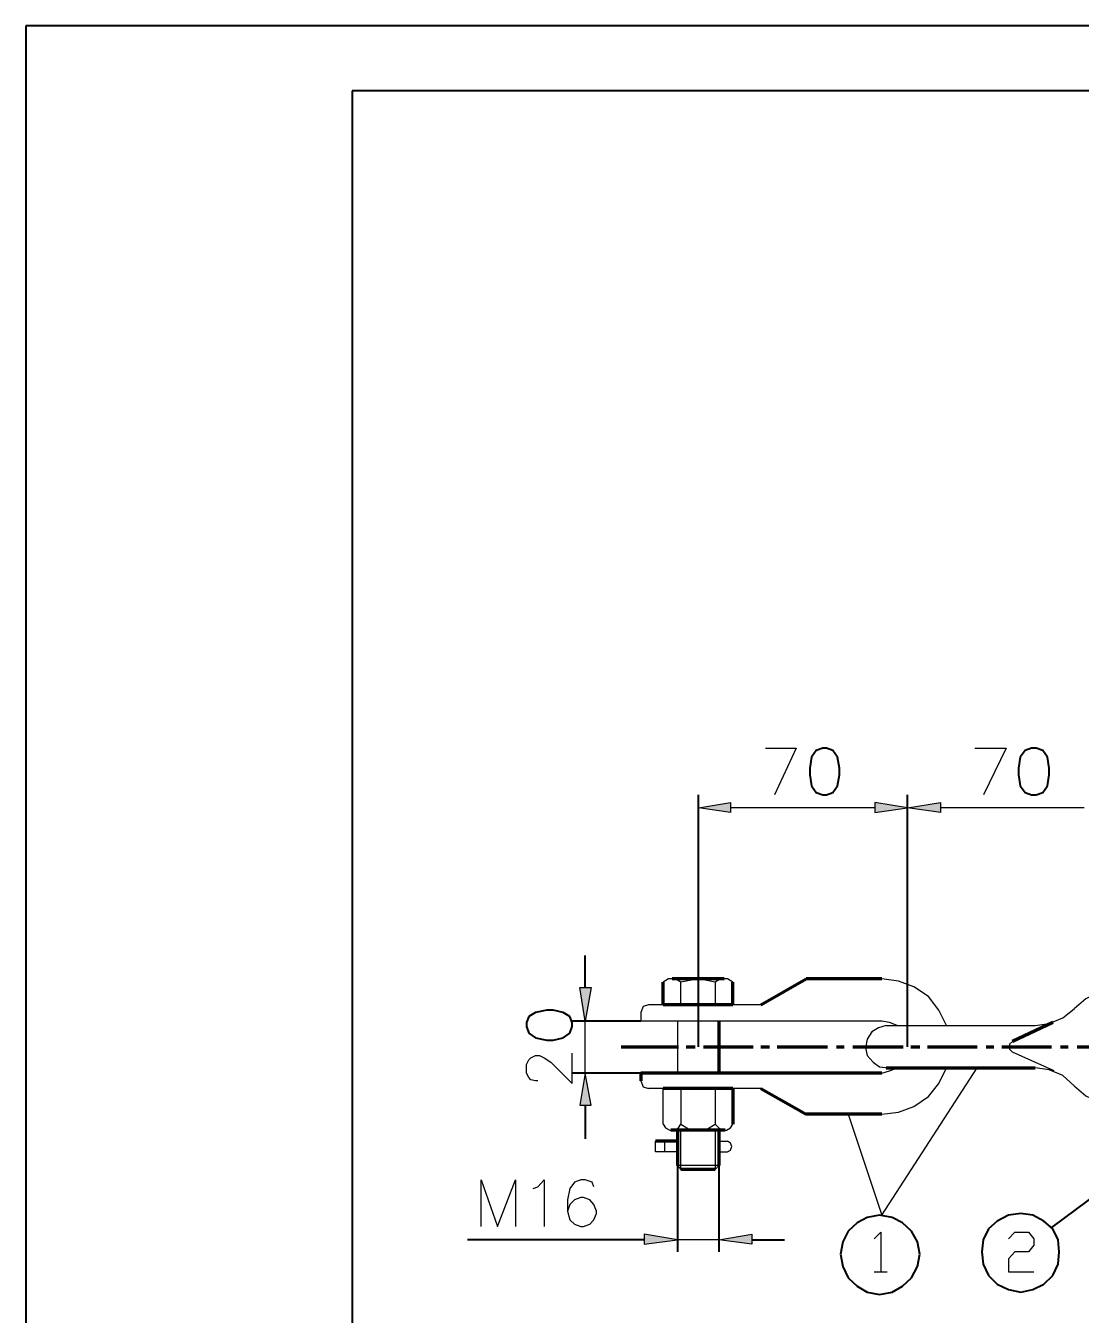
# Model space of a CAD drawing. Extents: x 457 to 4918, y -67 to 391.
# Drawn here: x 3449.9 to 3530.6, y 131.2 to 229.8 of the extents above; entities that cross this region are included whole.
import ezdxf

# ---------------------------------------------------------------- set-up
doc = ezdxf.new("R2010")
doc.units = 0
doc.header["$LTSCALE"] = 40
doc.header["$MEASUREMENT"] = 0
doc.layers.add('at_Entity', color=7, linetype='CONTINUOUS')
doc.layers.add('at_Solid', color=7, linetype='CONTINUOUS')

msp = doc.modelspace()

# ---------------------------------------------------------------- hatches: boundary and pattern name
at = {"layer": 'at_Solid'}
for points in [[(3503.828, 170.368), (3503.828, 169.6), (3501.387, 169.961)], [(3514.857, 170.368), (3514.857, 169.6), (3517.343, 169.961)], [(3519.875, 170.368), (3519.875, 169.6), (3517.343, 169.961)], [(3492.302, 156.22), (3493.16, 156.22), (3492.708, 153.643)], [(3492.302, 147.225), (3493.16, 147.225), (3492.708, 149.666)], [(3497.229, 137.371), (3497.229, 136.602), (3499.76, 136.919)], [(3505.455, 137.371), (3505.455, 136.602), (3502.924, 136.919)]]:
    msp.add_hatch(color=0, dxfattribs=at).paths.add_polyline_path(points)

# ---------------------------------------------------------------- linework, layer by layer
at = {"layer": 'at_Entity', "color": 7, "lineweight": 40}
for p, q in [((3659.954, 229.763), (3449.948, 229.763)), ((3449.948, 229.763), (3449.948, -67.166)), ((3655.027, 224.791), (3474.899, 224.791)), ((3474.899, 224.791), (3474.899, -62.194))]:
    msp.add_line(p, q, dxfattribs=at)
at = {"layer": 'at_Entity', "color": 0, "lineweight": 40}
for p, q in [((3510.879, 174.526), (3510.382, 174.346)), ((3511.151, 174.526), (3510.879, 174.526)), ((3511.648, 174.346), (3511.151, 174.526)), ((3526.836, 174.526), (3526.338, 174.346)), ((3527.197, 174.526), (3526.836, 174.526)), ((3527.694, 174.346), (3527.197, 174.526)), ((3510.021, 173.848), (3509.885, 172.99)), ((3510.382, 174.346), (3510.021, 173.848)), ((3512.009, 173.848), (3511.648, 174.346)), ((3512.145, 172.99), (3512.009, 173.848)), ((3525.977, 173.848), (3525.841, 172.99)), ((3526.338, 174.346), (3525.977, 173.848)), ((3528.056, 173.848), (3527.694, 174.346)), ((3528.192, 172.99), (3528.056, 173.848)), ((3509.885, 172.99), (3509.885, 172.492)), ((3512.145, 172.492), (3512.145, 172.99)), ((3525.841, 172.99), (3525.841, 172.492)), ((3528.192, 172.492), (3528.192, 172.99)), ((3509.885, 172.492), (3510.021, 171.634)), ((3510.021, 171.634), (3510.382, 171.136)), ((3511.648, 171.136), (3512.009, 171.634)), ((3512.009, 171.634), (3512.145, 172.492)), ((3525.841, 172.492), (3525.977, 171.634)), ((3525.977, 171.634), (3526.338, 171.136)), ((3527.694, 171.136), (3528.056, 171.634)), ((3528.056, 171.634), (3528.192, 172.492)), ((3501.387, 151.7), (3501.387, 170.956)), ((3510.382, 171.136), (3510.879, 170.956)), ((3510.879, 170.956), (3511.151, 170.956)), ((3511.151, 170.956), (3511.648, 171.136)), ((3517.343, 151.7), (3517.343, 170.956)), ((3517.343, 151.7), (3517.343, 170.956)), ((3526.338, 171.136), (3526.836, 170.956)), ((3526.836, 170.956), (3527.197, 170.956)), ((3527.197, 170.956), (3527.694, 171.136)), ((3492.708, 156.22), (3492.708, 158.661)), ((3488.414, 154.005), (3488.233, 153.553)), ((3488.911, 154.321), (3488.414, 154.005)), ((3489.77, 154.502), (3488.911, 154.321)), ((3490.267, 154.502), (3489.77, 154.502)), ((3491.036, 154.321), (3490.267, 154.502)), ((3491.533, 154.005), (3491.036, 154.321)), ((3491.714, 153.553), (3491.533, 154.005)), ((3488.233, 153.553), (3488.233, 153.237)), ((3488.233, 153.237), (3488.414, 152.739)), ((3491.533, 152.739), (3491.714, 153.237)), ((3496.957, 153.643), (3491.714, 153.643)), ((3491.714, 153.237), (3491.714, 153.553)), ((3488.414, 152.739), (3488.911, 152.378)), ((3488.911, 152.378), (3489.77, 152.197)), ((3489.77, 152.197), (3490.267, 152.197)), ((3490.267, 152.197), (3491.036, 152.378)), ((3491.036, 152.378), (3491.533, 152.739)), ((3496.957, 149.666), (3491.714, 149.666)), ((3492.708, 147.225), (3492.708, 144.648)), ((3540.351, 146.863), (3528.372, 137.868)), ((3499.76, 142.614), (3499.76, 136.015)), ((3502.924, 142.614), (3502.924, 136.015)), ((3513.501, 138.23), (3512.823, 137.597)), ((3514.27, 138.636), (3513.501, 138.23)), ((3515.219, 138.817), (3514.27, 138.636)), ((3516.168, 138.636), (3515.219, 138.817)), ((3516.982, 138.23), (3516.168, 138.636)), ((3517.66, 137.597), (3516.982, 138.23)), ((3524.214, 138.365), (3523.536, 137.778)), ((3525.073, 138.817), (3524.214, 138.365)), ((3526.022, 138.953), (3525.073, 138.817)), ((3526.926, 138.817), (3526.022, 138.953)), ((3527.785, 138.365), (3526.926, 138.817)), ((3528.463, 137.778), (3527.785, 138.365)), ((3512.823, 137.597), (3512.416, 136.783)), ((3518.112, 136.783), (3517.66, 137.597)), ((3523.536, 137.778), (3523.129, 136.919)), ((3528.87, 136.919), (3528.463, 137.778)), ((3497.229, 136.919), (3483.713, 136.919)), ((3505.455, 136.919), (3507.941, 136.919)), ((3512.416, 136.783), (3512.235, 135.834)), ((3518.292, 135.834), (3518.112, 136.783)), ((3523.129, 136.919), (3523.039, 136.015)), ((3528.96, 136.015), (3528.87, 136.919)), ((3512.235, 135.834), (3512.416, 134.885)), ((3518.112, 134.885), (3518.292, 135.834)), ((3523.039, 136.015), (3523.129, 135.065)), ((3528.87, 135.065), (3528.96, 136.015)), ((3512.416, 134.885), (3512.823, 134.026)), ((3517.66, 134.026), (3518.112, 134.885)), ((3523.129, 135.065), (3523.536, 134.207)), ((3523.536, 134.207), (3524.214, 133.529)), ((3527.785, 133.529), (3528.463, 134.207)), ((3528.463, 134.207), (3528.87, 135.065)), ((3512.823, 134.026), (3513.501, 133.393)), ((3513.501, 133.393), (3514.27, 132.941)), ((3516.168, 132.941), (3516.982, 133.393)), ((3516.982, 133.393), (3517.66, 134.026)), ((3524.214, 133.529), (3525.073, 133.122)), ((3525.073, 133.122), (3526.022, 132.941)), ((3526.022, 132.941), (3526.926, 133.122)), ((3526.926, 133.122), (3527.785, 133.529)), ((3514.27, 132.941), (3515.219, 132.76)), ((3515.219, 132.76), (3516.168, 132.941))]:
    msp.add_line(p, q, dxfattribs=at)
at = {"layer": 'at_Entity', "color": 0, "lineweight": 80}
for p, q in [((3503.331, 156.898), (3499.353, 156.898)), ((3506.133, 154.909), (3509.614, 156.898)), ((3515.4, 156.898), (3509.614, 156.898)), ((3498.675, 154.909), (3498.675, 156.627)), ((3504.009, 154.909), (3504.009, 156.627)), ((3504.009, 154.909), (3498.675, 154.909)), ((3502.924, 153.643), (3502.924, 149.666)), ((3528.463, 153.553), (3525.389, 152.106)), ((3515.716, 150.072), (3527.107, 150.072)), ((3515.4, 149.666), (3496.957, 149.666)), ((3496.957, 149.666), (3496.957, 149.078)), ((3504.009, 148.49), (3498.675, 148.49)), ((3504.009, 148.49), (3504.009, 145.778)), ((3506.133, 148.49), (3509.614, 146.547)), ((3515.4, 146.547), (3509.614, 146.547)), ((3503.421, 145.326), (3499.263, 145.326)), ((3499.76, 145.326), (3499.76, 142.614)), ((3502.924, 145.326), (3502.924, 142.614)), ((3499.76, 144.467), (3498.087, 144.467)), ((3502.653, 142.298), (3500.031, 142.298))]:
    msp.add_line(p, q, dxfattribs=at)
at = {"layer": 'at_Entity', "color": 0, "lineweight": 70}
for p, q in [((3495.466, 151.7), (3499.85, 151.7)), ((3500.438, 151.7), (3501.116, 151.7)), ((3501.749, 151.7), (3505.546, 151.7)), ((3506.133, 151.7), (3506.811, 151.7)), ((3507.399, 151.7), (3511.241, 151.7)), ((3511.919, 151.7), (3512.507, 151.7)), ((3513.185, 151.7), (3517.027, 151.7)), ((3517.614, 151.7), (3518.292, 151.7)), ((3518.88, 151.7), (3522.677, 151.7)), ((3523.355, 151.7), (3523.943, 151.7)), ((3524.575, 151.7), (3528.372, 151.7)), ((3529.05, 151.7), (3529.638, 151.7)), ((3530.316, 151.7), (3534.158, 151.7))]:
    msp.add_line(p, q, dxfattribs=at)
at = {"layer": 'at_Entity', "color": 0}
for points in [[(3506.495, 174.526), (3508.845, 174.526), (3507.173, 170.956)], [(3522.496, 174.526), (3524.892, 174.526), (3523.174, 170.956)], [(3503.828, 170.368), (3503.828, 169.6), (3501.387, 169.961), (3503.828, 170.368), (3503.828, 170.368), (3503.828, 170.368)], [(3514.857, 169.961), (3503.828, 169.961)], [(3514.857, 170.368), (3514.857, 169.6), (3517.343, 169.961), (3514.857, 170.368), (3514.857, 170.368), (3514.857, 170.368)], [(3519.875, 170.368), (3519.875, 169.6), (3517.343, 169.961), (3519.875, 170.368), (3519.875, 170.368), (3519.875, 170.368)], [(3530.859, 169.961), (3519.875, 169.961)], [(3500.031, 154.909), (3500.031, 156.627), (3499.579, 156.898), (3499.082, 156.898), (3498.675, 156.627)], [(3502.653, 156.627), (3501.387, 156.898), (3500.031, 156.627)], [(3504.009, 156.627), (3503.602, 156.898), (3503.06, 156.898), (3502.653, 156.627)], [(3520.327, 153.327), (3519.739, 154.502), (3518.971, 155.542), (3517.84, 156.265), (3516.665, 156.717), (3515.4, 156.898)], [(3492.302, 156.22), (3493.16, 156.22), (3492.708, 153.643), (3492.302, 156.22), (3492.302, 156.22), (3492.302, 156.22)], [(3498.675, 154.909), (3498.675, 156.627)], [(3502.653, 156.627), (3502.653, 154.909)], [(3530.09, 148.716), (3530.994, 147.948), (3532.034, 147.451), (3533.209, 147.27), (3534.384, 147.36), (3535.424, 147.812), (3536.418, 148.581), (3537.096, 149.394), (3537.639, 150.524), (3537.774, 151.7), (3537.639, 152.875), (3537.096, 153.915), (3536.418, 154.864), (3535.424, 155.542), (3534.384, 155.949), (3533.209, 156.129), (3532.034, 155.858), (3530.994, 155.361), (3530.09, 154.593)], [(3506.133, 154.909), (3497.545, 154.909), (3497.138, 154.773), (3496.957, 154.321), (3496.957, 153.643)], [(3527.107, 153.327), (3528.192, 153.463), (3529.231, 153.915), (3530.09, 154.593)], [(3492.708, 149.666), (3492.708, 153.643)], [(3515.4, 153.643), (3496.957, 153.643)], [(3499.76, 153.643), (3499.76, 149.666)], [(3515.716, 153.327), (3515.128, 153.146), (3514.631, 152.83), (3514.27, 152.287), (3514.134, 151.609), (3514.27, 151.022), (3514.722, 150.524), (3515.219, 150.163), (3515.897, 150.072)], [(3516.575, 153.327), (3515.987, 153.553), (3515.4, 153.643)], [(3515.716, 153.327), (3527.107, 153.327)], [(3525.389, 152.106), (3525.163, 151.88), (3525.163, 151.519), (3525.389, 151.293)], [(3489.092, 149.078), (3488.911, 149.078), (3488.55, 149.168), (3488.414, 149.349), (3488.233, 149.666), (3488.233, 150.344), (3488.414, 150.705), (3488.55, 150.841), (3488.911, 151.022), (3489.228, 151.022), (3489.589, 150.841), (3490.087, 150.524), (3491.714, 148.897), (3491.714, 151.202)], [(3528.553, 149.846), (3525.389, 151.293)], [(3512.823, 146.547), (3515.4, 138.817), (3522.677, 150.072)], [(3515.4, 149.666), (3515.987, 149.846), (3516.575, 150.072)], [(3515.4, 146.547), (3516.665, 146.682), (3517.84, 147.134), (3518.971, 147.903), (3519.739, 148.897), (3520.327, 150.072)], [(3530.09, 148.716), (3529.231, 149.485), (3528.192, 149.937), (3527.107, 150.072)], [(3492.302, 147.225), (3493.16, 147.225), (3492.708, 149.666), (3492.302, 147.225), (3492.302, 147.225), (3492.302, 147.225)], [(3496.957, 149.078), (3497.138, 148.626), (3497.545, 148.49)], [(3506.133, 148.49), (3497.545, 148.49)], [(3498.675, 145.778), (3498.675, 148.49)], [(3500.031, 148.49), (3500.031, 145.778)], [(3502.653, 148.49), (3502.653, 145.778), (3502.924, 145.507), (3503.15, 145.326), (3503.512, 145.326), (3503.828, 145.507), (3504.009, 145.778)], [(3498.675, 145.778), (3498.856, 145.507), (3499.172, 145.326), (3499.534, 145.326), (3499.85, 145.507), (3500.031, 145.778), (3500.619, 145.417), (3501.387, 145.326), (3502.065, 145.417), (3502.653, 145.778)], [(3502.653, 145.326), (3502.653, 142.298), (3502.924, 142.614), (3499.76, 142.614), (3500.031, 142.298), (3500.031, 145.326)], [(3499.76, 143.654), (3498.087, 143.654), (3498.087, 144.467)], [(3498.765, 144.467), (3498.765, 143.654)], [(3502.924, 144.467), (3503.602, 144.467)], [(3502.924, 143.654), (3503.602, 143.654), (3503.828, 143.789), (3503.918, 144.061)], [(3503.918, 144.061), (3503.828, 144.332), (3503.602, 144.467)], [(3484.753, 137.958), (3484.753, 141.529), (3486.019, 137.958), (3487.375, 141.529), (3487.375, 137.958)], [(3488.731, 140.851), (3489.092, 140.987), (3489.589, 141.529), (3489.589, 137.958)], [(3493.386, 140.987), (3493.251, 141.349), (3492.708, 141.529), (3492.392, 141.529), (3491.895, 141.349), (3491.533, 140.851), (3491.352, 139.992), (3491.352, 139.134), (3491.533, 138.456), (3491.895, 138.139), (3492.392, 137.958), (3492.573, 137.958), (3493.07, 138.139), (3493.386, 138.456), (3493.567, 138.953), (3493.567, 139.134), (3493.386, 139.631), (3493.07, 139.992), (3492.573, 140.173), (3492.392, 140.173), (3491.895, 139.992), (3491.533, 139.631), (3491.352, 139.134)], [(3497.229, 137.371), (3497.229, 136.602), (3499.76, 136.919), (3497.229, 137.371), (3497.229, 137.371), (3497.229, 137.371)], [(3505.455, 137.371), (3505.455, 136.602), (3502.924, 136.919), (3505.455, 137.371), (3505.455, 137.371), (3505.455, 137.371)], [(3514.812, 137.009), (3515.309, 137.506), (3515.309, 134.478)], [(3525.073, 137.009), (3525.57, 137.506), (3526.61, 137.506), (3527.016, 137.009), (3527.016, 136.512), (3526.61, 136.015), (3525.57, 136.015), (3525.073, 135.472), (3525.073, 134.478), (3527.016, 134.478)], [(3502.924, 136.919), (3499.76, 136.919)], [(3514.812, 134.478), (3515.806, 134.478)]]:
    msp.add_lwpolyline(points, dxfattribs=at)

doc.saveas('drawing.dxf')
